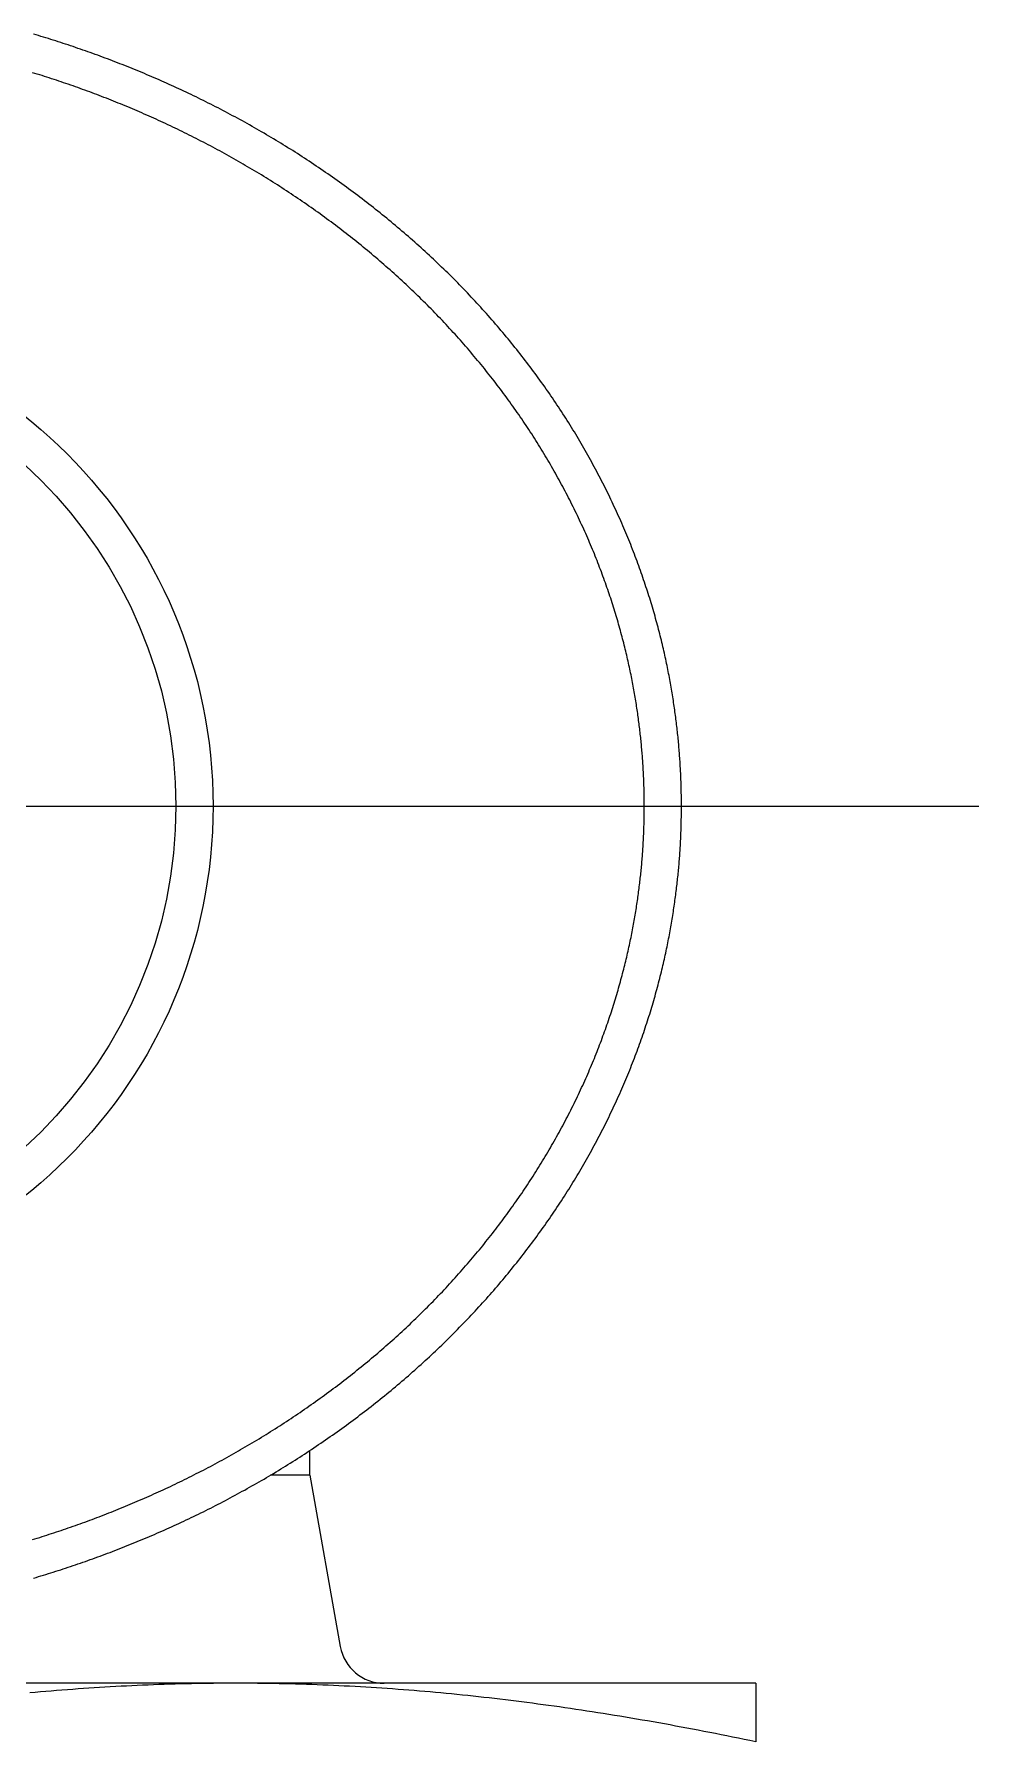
# Model space of a CAD drawing. Extents: x -10.3 to 55.8, y -18.9 to 29.5.
# Drawn here: x 49.44 to 55.79, y 15.61 to 27.09 of the extents above; entities that cross this region are included whole.
import ezdxf

# ---------------------------------------------------------------- set-up
doc = ezdxf.new("R2010")
doc.units = 0
doc.linetypes.add('CENTER', pattern=[50.8, 31.75, -6.35, 6.35, -6.35])
doc.layers.get('0').update_dxf_attribs({"linetype": 'CONTINUOUS'})
doc.layers.add('CENTER', color=1, linetype='CENTER')

msp = doc.modelspace()

# ---------------------------------------------------------------- linework, layer by layer
at = {"color": 7, "linetype": 'CONTINUOUS'}
for p, q in [((51.292709, 17.4), (51.292709, 17.564752)), ((51.292709, 17.4), (51.029946, 17.4)), ((51.292709, 17.4), (51.498555, 16.247263)), ((54.292709, 16), (40.292709, 16)), ((54.292709, 16), (54.292709, 15.605855))]:
    msp.add_line(p, q, dxfattribs=at)
at = {"color": 7}
for points in [[(53.7927, 21.9, 0), (53.7927, 21.9109, 0), (53.7927, 21.9219, 0), (53.7926, 21.9328, 0), (53.7925, 21.9438, 0), (53.7924, 21.9548, 0), (53.7923, 21.9658, 0), (53.7921, 21.9768, 0), (53.7919, 21.9878, 0), (53.7917, 21.9989, 0), (53.7915, 22.0099, 0), (53.7912, 22.021, 0), (53.7909, 22.0321, 0), (53.7906, 22.0432, 0), (53.7902, 22.0544, 0), (53.7899, 22.0655, 0), (53.7894, 22.0767, 0), (53.789, 22.0879, 0), (53.7886, 22.0991, 0), (53.7881, 22.1104, 0), (53.7875, 22.1216, 0), (53.787, 22.1329, 0), (53.7864, 22.1442, 0), (53.7858, 22.1556, 0), (53.7852, 22.1669, 0), (53.7845, 22.1783, 0), (53.7838, 22.1897, 0), (53.7831, 22.2011, 0), (53.7823, 22.2126, 0), (53.7815, 22.2241, 0), (53.7807, 22.2356, 0), (53.7799, 22.2472, 0), (53.779, 22.2588, 0), (53.7781, 22.2704, 0), (53.7771, 22.282, 0), (53.7761, 22.2937, 0), (53.7751, 22.3054, 0), (53.7741, 22.3171, 0), (53.773, 22.3289, 0), (53.7719, 22.3407, 0), (53.7707, 22.3525, 0), (53.7696, 22.3644, 0), (53.7684, 22.3763, 0), (53.7671, 22.3882, 0), (53.7658, 22.4002, 0), (53.7645, 22.4122, 0), (53.7631, 22.4242, 0), (53.7618, 22.4363, 0), (53.7603, 22.4484, 0), (53.7589, 22.4606, 0), (53.7574, 22.4728, 0), (53.7558, 22.485, 0), (53.7543, 22.4973, 0), (53.7527, 22.5096, 0), (53.751, 22.522, 0), (53.7493, 22.5344, 0), (53.7476, 22.5469, 0), (53.7458, 22.5593, 0), (53.744, 22.5719, 0), (53.7422, 22.5845, 0), (53.7403, 22.5971, 0), (53.7384, 22.6098, 0), (53.7364, 22.6225, 0), (53.7344, 22.6353, 0), (53.7323, 22.6481, 0), (53.7302, 22.661, 0), (53.7281, 22.6739, 0), (53.7259, 22.6869, 0), (53.7236, 22.6999, 0), (53.7213, 22.713, 0), (53.719, 22.7261, 0), (53.7166, 22.7393, 0), (53.7142, 22.7525, 0), (53.7117, 22.7658, 0), (53.7091, 22.7792, 0), (53.7065, 22.7926, 0), (53.7039, 22.806, 0), (53.7012, 22.8196, 0), (53.6985, 22.8331, 0), (53.6957, 22.8468, 0), (53.6928, 22.8605, 0), (53.6899, 22.8743, 0), (53.687, 22.8881, 0), (53.6839, 22.902, 0), (53.6809, 22.916, 0), (53.6777, 22.93, 0), (53.6745, 22.9441, 0), (53.6713, 22.9582, 0), (53.6679, 22.9724, 0), (53.6646, 22.9867, 0), (53.6611, 23.0011, 0), (53.6576, 23.0155, 0), (53.6541, 23.0299, 0), (53.6504, 23.0444, 0), (53.6467, 23.059, 0), (53.643, 23.0736, 0), (53.6392, 23.0883, 0), (53.6353, 23.103, 0), (53.6314, 23.1178, 0), (53.6274, 23.1326, 0), (53.6233, 23.1475, 0), (53.6192, 23.1624, 0), (53.615, 23.1774, 0), (53.6107, 23.1924, 0), (53.6064, 23.2075, 0), (53.602, 23.2226, 0), (53.5975, 23.2378, 0), (53.593, 23.253, 0), (53.5884, 23.2682, 0), (53.5837, 23.2835, 0), (53.579, 23.2988, 0), (53.5742, 23.3142, 0), (53.5693, 23.3296, 0), (53.5643, 23.345, 0), (53.5593, 23.3605, 0), (53.5543, 23.376, 0), (53.5491, 23.3915, 0), (53.5439, 23.407, 0), (53.5386, 23.4226, 0), (53.5333, 23.4382, 0), (53.5278, 23.4539, 0), (53.5224, 23.4695, 0), (53.5168, 23.4852, 0), (53.5112, 23.5009, 0), (53.5055, 23.5167, 0), (53.4997, 23.5324, 0), (53.4939, 23.5482, 0), (53.488, 23.564, 0), (53.4821, 23.5798, 0), (53.476, 23.5956, 0), (53.4699, 23.6115, 0), (53.4638, 23.6273, 0), (53.4576, 23.6432, 0), (53.4513, 23.6591, 0), (53.4449, 23.675, 0), (53.4384, 23.6909, 0), (53.4319, 23.7068, 0), (53.4254, 23.7227, 0), (53.4187, 23.7386, 0), (53.412, 23.7546, 0), (53.4053, 23.7705, 0), (53.3984, 23.7864, 0), (53.3915, 23.8024, 0), (53.3845, 23.8183, 0), (53.3775, 23.8342, 0), (53.3704, 23.8502, 0), (53.3632, 23.8661, 0), (53.356, 23.882, 0), (53.3487, 23.898, 0), (53.3413, 23.9139, 0), (53.3338, 23.9298, 0), (53.3263, 23.9457, 0), (53.3188, 23.9616, 0), (53.3112, 23.9775, 0), (53.3035, 23.9934, 0), (53.2957, 24.0092, 0), (53.2879, 24.0251, 0), (53.28, 24.0409, 0), (53.2721, 24.0568, 0), (53.264, 24.0726, 0), (53.256, 24.0884, 0), (53.2478, 24.1042, 0), (53.2396, 24.12, 0), (53.2314, 24.1358, 0), (53.2231, 24.1515, 0), (53.2147, 24.1673, 0), (53.2062, 24.183, 0), (53.1977, 24.1987, 0), (53.1892, 24.2144, 0), (53.1805, 24.2301, 0), (53.1719, 24.2457, 0), (53.1631, 24.2614, 0), (53.1543, 24.277, 0), (53.1454, 24.2926, 0), (53.1365, 24.3082, 0), (53.1275, 24.3237, 0), (53.1185, 24.3393, 0), (53.1094, 24.3548, 0), (53.1002, 24.3703, 0), (53.091, 24.3857, 0), (53.0817, 24.4012, 0), (53.0724, 24.4166, 0), (53.063, 24.432, 0), (53.0535, 24.4473, 0), (53.044, 24.4627, 0), (53.0344, 24.478, 0), (53.0248, 24.4934, 0), (53.0151, 24.5086, 0), (53.0053, 24.5239, 0), (52.9955, 24.5392, 0), (52.9856, 24.5544, 0), (52.9756, 24.5696, 0), (52.9656, 24.5848, 0), (52.9556, 24.6, 0), (52.9454, 24.6151, 0), (52.9353, 24.6302, 0), (52.925, 24.6453, 0), (52.9147, 24.6604, 0), (52.9043, 24.6754, 0), (52.8939, 24.6904, 0), (52.8834, 24.7054, 0), (52.8729, 24.7204, 0), (52.8623, 24.7354, 0), (52.8516, 24.7503, 0), (52.8409, 24.7652, 0), (52.8302, 24.7801, 0), (52.8193, 24.7949, 0), (52.8084, 24.8097, 0), (52.7975, 24.8245, 0), (52.7865, 24.8393, 0), (52.7754, 24.8541, 0), (52.7643, 24.8688, 0), (52.7531, 24.8835, 0), (52.7419, 24.8981, 0), (52.7306, 24.9128, 0), (52.7193, 24.9274, 0), (52.7079, 24.942, 0), (52.6964, 24.9565, 0), (52.6849, 24.971, 0), (52.6733, 24.9855, 0), (52.6617, 25, 0), (52.65, 25.0144, 0), (52.6383, 25.0288, 0), (52.6265, 25.0432, 0), (52.6147, 25.0576, 0), (52.6028, 25.0719, 0), (52.5908, 25.0862, 0), (52.5788, 25.1004, 0), (52.5667, 25.1147, 0), (52.5546, 25.1289, 0), (52.5424, 25.143, 0), (52.5302, 25.1572, 0), (52.5179, 25.1713, 0), (52.5056, 25.1853, 0), (52.4932, 25.1994, 0), (52.4808, 25.2134, 0), (52.4683, 25.2273, 0), (52.4557, 25.2413, 0), (52.4431, 25.2552, 0), (52.4305, 25.2691, 0), (52.4177, 25.2829, 0), (52.405, 25.2967, 0), (52.3922, 25.3105, 0), (52.3793, 25.3242, 0), (52.3664, 25.3379, 0), (52.3534, 25.3516, 0), (52.3404, 25.3652, 0), (52.3273, 25.3788, 0), (52.3142, 25.3924, 0), (52.301, 25.4059, 0), (52.2878, 25.4194, 0), (52.2745, 25.4328, 0), (52.2612, 25.4462, 0), (52.2478, 25.4596, 0), (52.2343, 25.4729, 0), (52.2209, 25.4862, 0), (52.2073, 25.4995, 0), (52.1938, 25.5127, 0), (52.1801, 25.5259, 0), (52.1665, 25.539, 0), (52.1528, 25.5521, 0), (52.139, 25.5652, 0), (52.1252, 25.5782, 0), (52.1113, 25.5912, 0), (52.0974, 25.6041, 0), (52.0835, 25.617, 0), (52.0695, 25.6299, 0), (52.0555, 25.6427, 0), (52.0414, 25.6555, 0), (52.0273, 25.6682, 0), (52.0131, 25.6809, 0), (51.9989, 25.6935, 0), (51.9846, 25.7062, 0), (51.9703, 25.7187, 0), (51.956, 25.7312, 0), (51.9416, 25.7437, 0), (51.9272, 25.7562, 0), (51.9128, 25.7686, 0), (51.8983, 25.7809, 0), (51.8837, 25.7932, 0), (51.8691, 25.8055, 0), (51.8545, 25.8177, 0), (51.8399, 25.8299, 0), (51.8252, 25.842, 0), (51.8104, 25.8541, 0), (51.7957, 25.8662, 0), (51.7809, 25.8782, 0), (51.766, 25.8901, 0), (51.7511, 25.902, 0), (51.7362, 25.9139, 0), (51.7213, 25.9257, 0), (51.7063, 25.9375, 0), (51.6913, 25.9492, 0), (51.6762, 25.9609, 0), (51.6611, 25.9725, 0), (51.646, 25.9841, 0), (51.6308, 25.9957, 0), (51.6157, 26.0071, 0), (51.6004, 26.0186, 0), (51.5852, 26.03, 0), (51.5699, 26.0413, 0), (51.5546, 26.0526, 0), (51.5392, 26.0639, 0), (51.5238, 26.0751, 0), (51.5084, 26.0863, 0), (51.493, 26.0974, 0), (51.4775, 26.1084, 0), (51.462, 26.1194, 0), (51.4465, 26.1304, 0), (51.4309, 26.1413, 0), (51.4153, 26.1522, 0), (51.3997, 26.163, 0), (51.3841, 26.1738, 0), (51.3684, 26.1845, 0), (51.3527, 26.1951, 0), (51.337, 26.2057, 0), (51.3212, 26.2163, 0), (51.3054, 26.2268, 0), (51.2897, 26.2373, 0), (51.2738, 26.2477, 0), (51.258, 26.258, 0), (51.2421, 26.2683, 0), (51.2262, 26.2786, 0), (51.2103, 26.2888, 0), (51.1944, 26.2989, 0), (51.1785, 26.309, 0), (51.1625, 26.319, 0), (51.1465, 26.329, 0), (51.1305, 26.339, 0), (51.1145, 26.3488, 0), (51.0985, 26.3587, 0), (51.0824, 26.3684, 0), (51.0663, 26.3782, 0), (51.0503, 26.3878, 0), (51.0342, 26.3975, 0), (51.018, 26.407, 0), (51.0019, 26.4165, 0), (50.9857, 26.426, 0), (50.9696, 26.4354, 0), (50.9534, 26.4448, 0), (50.9372, 26.4541, 0), (50.921, 26.4633, 0), (50.9047, 26.4725, 0), (50.8885, 26.4817, 0), (50.8722, 26.4908, 0), (50.856, 26.4999, 0), (50.8397, 26.5089, 0), (50.8234, 26.5178, 0), (50.8071, 26.5267, 0), (50.7908, 26.5355, 0), (50.7744, 26.5443, 0), (50.7581, 26.5531, 0), (50.7417, 26.5618, 0), (50.7254, 26.5704, 0), (50.709, 26.579, 0), (50.6926, 26.5875, 0), (50.6762, 26.596, 0), (50.6598, 26.6045, 0), (50.6434, 26.6128, 0), (50.627, 26.6212, 0), (50.6106, 26.6295, 0), (50.5941, 26.6377, 0), (50.5777, 26.6459, 0), (50.5612, 26.654, 0), (50.5448, 26.6621, 0), (50.5283, 26.6701, 0), (50.5118, 26.6781, 0), (50.4953, 26.686, 0), (50.4788, 26.6939, 0), (50.4623, 26.7017, 0), (50.4458, 26.7095, 0), (50.4293, 26.7172, 0), (50.4128, 26.7249, 0), (50.3963, 26.7325, 0), (50.3798, 26.7401, 0), (50.3633, 26.7476, 0), (50.3468, 26.7551, 0), (50.3302, 26.7625, 0), (50.3137, 26.7699, 0), (50.2972, 26.7772, 0), (50.2806, 26.7844, 0), (50.2641, 26.7917, 0), (50.2476, 26.7988, 0), (50.231, 26.806, 0), (50.2145, 26.813, 0), (50.1979, 26.82, 0), (50.1814, 26.827, 0), (50.1649, 26.8339, 0), (50.1483, 26.8408, 0), (50.1318, 26.8476, 0), (50.1152, 26.8544, 0), (50.0987, 26.8611, 0), (50.0822, 26.8678, 0), (50.0656, 26.8744, 0), (50.0491, 26.881, 0), (50.0325, 26.8875, 0), (50.016, 26.894, 0), (49.9994, 26.9005, 0), (49.9828, 26.9069, 0), (49.9663, 26.9132, 0), (49.9497, 26.9195, 0), (49.9332, 26.9258, 0), (49.9166, 26.932, 0), (49.9, 26.9382, 0), (49.8835, 26.9443, 0), (49.8669, 26.9504, 0), (49.8503, 26.9564, 0), (49.8337, 26.9624, 0), (49.8172, 26.9683, 0), (49.8006, 26.9742, 0), (49.784, 26.9801, 0), (49.7674, 26.9859, 0), (49.7508, 26.9916, 0), (49.7342, 26.9973, 0), (49.7177, 27.003, 0), (49.7011, 27.0086, 0), (49.6845, 27.0142, 0), (49.6679, 27.0198, 0), (49.6513, 27.0253, 0), (49.6347, 27.0307, 0), (49.6181, 27.0361, 0), (49.6015, 27.0415, 0), (49.5849, 27.0468, 0), (49.5683, 27.0521, 0), (49.5517, 27.0573, 0), (49.5351, 27.0625, 0), (49.5185, 27.0676, 0), (49.5019, 27.0727, 0), (49.4853, 27.0778, 0), (49.4687, 27.0828, 0), (49.4521, 27.0878, 0), (49.4355, 27.0927, 0)], [(53.5427, 21.9, 0), (53.5427, 21.9103, 0), (53.5427, 21.9207, 0), (53.5426, 21.9311, 0), (53.5425, 21.9414, 0), (53.5424, 21.9518, 0), (53.5423, 21.9622, 0), (53.5421, 21.9727, 0), (53.542, 21.9831, 0), (53.5418, 21.9936, 0), (53.5415, 22.004, 0), (53.5413, 22.0145, 0), (53.541, 22.025, 0), (53.5407, 22.0355, 0), (53.5404, 22.0461, 0), (53.54, 22.0566, 0), (53.5396, 22.0672, 0), (53.5392, 22.0778, 0), (53.5388, 22.0884, 0), (53.5383, 22.0991, 0), (53.5378, 22.1097, 0), (53.5373, 22.1204, 0), (53.5368, 22.1311, 0), (53.5362, 22.1418, 0), (53.5356, 22.1526, 0), (53.535, 22.1634, 0), (53.5343, 22.1742, 0), (53.5336, 22.185, 0), (53.5329, 22.1958, 0), (53.5321, 22.2067, 0), (53.5314, 22.2176, 0), (53.5306, 22.2285, 0), (53.5297, 22.2395, 0), (53.5289, 22.2505, 0), (53.528, 22.2615, 0), (53.527, 22.2725, 0), (53.5261, 22.2836, 0), (53.5251, 22.2947, 0), (53.5241, 22.3059, 0), (53.523, 22.317, 0), (53.5219, 22.3282, 0), (53.5208, 22.3395, 0), (53.5197, 22.3507, 0), (53.5185, 22.362, 0), (53.5173, 22.3733, 0), (53.516, 22.3847, 0), (53.5147, 22.3961, 0), (53.5134, 22.4076, 0), (53.5121, 22.419, 0), (53.5107, 22.4305, 0), (53.5093, 22.4421, 0), (53.5078, 22.4537, 0), (53.5063, 22.4653, 0), (53.5048, 22.477, 0), (53.5032, 22.4887, 0), (53.5016, 22.5004, 0), (53.5, 22.5122, 0), (53.4983, 22.524, 0), (53.4966, 22.5359, 0), (53.4949, 22.5478, 0), (53.4931, 22.5598, 0), (53.4913, 22.5718, 0), (53.4894, 22.5838, 0), (53.4875, 22.5959, 0), (53.4855, 22.6081, 0), (53.4835, 22.6202, 0), (53.4815, 22.6325, 0), (53.4794, 22.6448, 0), (53.4773, 22.6571, 0), (53.4751, 22.6695, 0), (53.4729, 22.6819, 0), (53.4707, 22.6944, 0), (53.4683, 22.7069, 0), (53.466, 22.7195, 0), (53.4636, 22.7322, 0), (53.4611, 22.7449, 0), (53.4586, 22.7576, 0), (53.4561, 22.7704, 0), (53.4535, 22.7833, 0), (53.4508, 22.7962, 0), (53.4481, 22.8092, 0), (53.4454, 22.8222, 0), (53.4426, 22.8353, 0), (53.4397, 22.8485, 0), (53.4368, 22.8617, 0), (53.4338, 22.875, 0), (53.4308, 22.8884, 0), (53.4277, 22.9018, 0), (53.4246, 22.9153, 0), (53.4214, 22.9288, 0), (53.4181, 22.9424, 0), (53.4148, 22.956, 0), (53.4114, 22.9697, 0), (53.408, 22.9835, 0), (53.4045, 22.9973, 0), (53.4009, 23.0111, 0), (53.3973, 23.025, 0), (53.3936, 23.039, 0), (53.3899, 23.053, 0), (53.3861, 23.067, 0), (53.3823, 23.0811, 0), (53.3783, 23.0953, 0), (53.3744, 23.1095, 0), (53.3703, 23.1237, 0), (53.3662, 23.138, 0), (53.362, 23.1524, 0), (53.3578, 23.1667, 0), (53.3535, 23.1811, 0), (53.3491, 23.1956, 0), (53.3447, 23.2101, 0), (53.3402, 23.2246, 0), (53.3357, 23.2392, 0), (53.331, 23.2538, 0), (53.3264, 23.2684, 0), (53.3216, 23.2831, 0), (53.3168, 23.2978, 0), (53.3119, 23.3125, 0), (53.307, 23.3273, 0), (53.302, 23.342, 0), (53.2969, 23.3568, 0), (53.2917, 23.3717, 0), (53.2865, 23.3865, 0), (53.2813, 23.4014, 0), (53.2759, 23.4163, 0), (53.2705, 23.4313, 0), (53.2651, 23.4462, 0), (53.2596, 23.4612, 0), (53.254, 23.4762, 0), (53.2483, 23.4912, 0), (53.2426, 23.5062, 0), (53.2368, 23.5212, 0), (53.2309, 23.5363, 0), (53.225, 23.5514, 0), (53.219, 23.5664, 0), (53.213, 23.5815, 0), (53.2069, 23.5966, 0), (53.2007, 23.6117, 0), (53.1945, 23.6268, 0), (53.1882, 23.642, 0), (53.1818, 23.6571, 0), (53.1754, 23.6722, 0), (53.1689, 23.6874, 0), (53.1623, 23.7025, 0), (53.1557, 23.7177, 0), (53.149, 23.7328, 0), (53.1422, 23.7479, 0), (53.1354, 23.7631, 0), (53.1285, 23.7782, 0), (53.1216, 23.7933, 0), (53.1146, 23.8085, 0), (53.1075, 23.8236, 0), (53.1004, 23.8387, 0), (53.0932, 23.8538, 0), (53.086, 23.8689, 0), (53.0786, 23.884, 0), (53.0713, 23.8991, 0), (53.0638, 23.9142, 0), (53.0563, 23.9292, 0), (53.0488, 23.9443, 0), (53.0412, 23.9593, 0), (53.0335, 23.9744, 0), (53.0258, 23.9894, 0), (53.018, 24.0044, 0), (53.0101, 24.0194, 0), (53.0022, 24.0344, 0), (52.9942, 24.0494, 0), (52.9862, 24.0644, 0), (52.9781, 24.0793, 0), (52.97, 24.0942, 0), (52.9617, 24.1091, 0), (52.9535, 24.124, 0), (52.9452, 24.1389, 0), (52.9368, 24.1538, 0), (52.9283, 24.1686, 0), (52.9198, 24.1835, 0), (52.9113, 24.1983, 0), (52.9027, 24.2131, 0), (52.894, 24.2278, 0), (52.8853, 24.2426, 0), (52.8765, 24.2573, 0), (52.8677, 24.272, 0), (52.8588, 24.2867, 0), (52.8498, 24.3013, 0), (52.8408, 24.316, 0), (52.8317, 24.3306, 0), (52.8226, 24.3452, 0), (52.8134, 24.3598, 0), (52.8042, 24.3744, 0), (52.7949, 24.3889, 0), (52.7855, 24.4035, 0), (52.7761, 24.418, 0), (52.7666, 24.4325, 0), (52.7571, 24.4469, 0), (52.7475, 24.4614, 0), (52.7378, 24.4758, 0), (52.7281, 24.4902, 0), (52.7184, 24.5046, 0), (52.7085, 24.519, 0), (52.6986, 24.5333, 0), (52.6887, 24.5477, 0), (52.6787, 24.562, 0), (52.6687, 24.5762, 0), (52.6586, 24.5905, 0), (52.6484, 24.6047, 0), (52.6382, 24.619, 0), (52.6279, 24.6331, 0), (52.6176, 24.6473, 0), (52.6072, 24.6615, 0), (52.5967, 24.6756, 0), (52.5862, 24.6897, 0), (52.5757, 24.7037, 0), (52.5651, 24.7178, 0), (52.5544, 24.7318, 0), (52.5437, 24.7458, 0), (52.5329, 24.7598, 0), (52.5221, 24.7737, 0), (52.5112, 24.7877, 0), (52.5003, 24.8015, 0), (52.4893, 24.8154, 0), (52.4782, 24.8293, 0), (52.4671, 24.8431, 0), (52.456, 24.8569, 0), (52.4448, 24.8706, 0), (52.4335, 24.8844, 0), (52.4222, 24.8981, 0), (52.4108, 24.9117, 0), (52.3994, 24.9254, 0), (52.3879, 24.939, 0), (52.3764, 24.9526, 0), (52.3648, 24.9662, 0), (52.3532, 24.9797, 0), (52.3415, 24.9932, 0), (52.3297, 25.0067, 0), (52.3179, 25.0202, 0), (52.3061, 25.0336, 0), (52.2942, 25.047, 0), (52.2822, 25.0603, 0), (52.2702, 25.0736, 0), (52.2582, 25.0869, 0), (52.2461, 25.1002, 0), (52.2339, 25.1134, 0), (52.2217, 25.1266, 0), (52.2095, 25.1398, 0), (52.1972, 25.153, 0), (52.1848, 25.1661, 0), (52.1724, 25.1791, 0), (52.1599, 25.1922, 0), (52.1474, 25.2052, 0), (52.1349, 25.2182, 0), (52.1222, 25.2311, 0), (52.1096, 25.244, 0), (52.0969, 25.2569, 0), (52.0841, 25.2697, 0), (52.0713, 25.2825, 0), (52.0584, 25.2953, 0), (52.0455, 25.308, 0), (52.0326, 25.3207, 0), (52.0196, 25.3334, 0), (52.0065, 25.346, 0), (51.9934, 25.3586, 0), (51.9803, 25.3711, 0), (51.9671, 25.3836, 0), (51.9539, 25.3961, 0), (51.9406, 25.4085, 0), (51.9273, 25.4209, 0), (51.9139, 25.4333, 0), (51.9005, 25.4456, 0), (51.8871, 25.4579, 0), (51.8736, 25.4701, 0), (51.8601, 25.4823, 0), (51.8465, 25.4945, 0), (51.8329, 25.5066, 0), (51.8192, 25.5187, 0), (51.8055, 25.5308, 0), (51.7918, 25.5428, 0), (51.778, 25.5547, 0), (51.7642, 25.5667, 0), (51.7503, 25.5786, 0), (51.7364, 25.5904, 0), (51.7224, 25.6022, 0), (51.7085, 25.614, 0), (51.6944, 25.6257, 0), (51.6804, 25.6374, 0), (51.6663, 25.649, 0), (51.6522, 25.6606, 0), (51.638, 25.6722, 0), (51.6238, 25.6837, 0), (51.6095, 25.6952, 0), (51.5953, 25.7066, 0), (51.5809, 25.718, 0), (51.5666, 25.7293, 0), (51.5522, 25.7406, 0), (51.5378, 25.7519, 0), (51.5233, 25.7631, 0), (51.5089, 25.7743, 0), (51.4943, 25.7854, 0), (51.4798, 25.7965, 0), (51.4652, 25.8075, 0), (51.4506, 25.8185, 0), (51.4359, 25.8294, 0), (51.4212, 25.8403, 0), (51.4065, 25.8512, 0), (51.3918, 25.862, 0), (51.377, 25.8728, 0), (51.3622, 25.8835, 0), (51.3474, 25.8942, 0), (51.3325, 25.9048, 0), (51.3176, 25.9154, 0), (51.3027, 25.9259, 0), (51.2877, 25.9364, 0), (51.2728, 25.9468, 0), (51.2578, 25.9572, 0), (51.2427, 25.9675, 0), (51.2277, 25.9778, 0), (51.2126, 25.9881, 0), (51.1975, 25.9983, 0), (51.1823, 26.0084, 0), (51.1672, 26.0185, 0), (51.152, 26.0286, 0), (51.1368, 26.0386, 0), (51.1215, 26.0486, 0), (51.1063, 26.0585, 0), (51.091, 26.0683, 0), (51.0757, 26.0781, 0), (51.0604, 26.0879, 0), (51.0451, 26.0976, 0), (51.0297, 26.1072, 0), (51.0143, 26.1168, 0), (50.9989, 26.1264, 0), (50.9835, 26.1359, 0), (50.9681, 26.1453, 0), (50.9527, 26.1547, 0), (50.9372, 26.1641, 0), (50.9217, 26.1734, 0), (50.9062, 26.1827, 0), (50.8907, 26.1919, 0), (50.8752, 26.201, 0), (50.8596, 26.2101, 0), (50.8441, 26.2192, 0), (50.8285, 26.2282, 0), (50.8129, 26.2372, 0), (50.7973, 26.2461, 0), (50.7817, 26.2549, 0), (50.766, 26.2638, 0), (50.7504, 26.2725, 0), (50.7347, 26.2812, 0), (50.719, 26.2899, 0), (50.7033, 26.2985, 0), (50.6876, 26.3071, 0), (50.6719, 26.3156, 0), (50.6562, 26.3241, 0), (50.6405, 26.3325, 0), (50.6247, 26.3409, 0), (50.609, 26.3492, 0), (50.5932, 26.3574, 0), (50.5774, 26.3657, 0), (50.5616, 26.3738, 0), (50.5458, 26.382, 0), (50.53, 26.39, 0), (50.5142, 26.3981, 0), (50.4983, 26.4061, 0), (50.4825, 26.414, 0), (50.4667, 26.4219, 0), (50.4508, 26.4297, 0), (50.4349, 26.4375, 0), (50.4191, 26.4452, 0), (50.4032, 26.4529, 0), (50.3873, 26.4605, 0), (50.3714, 26.4681, 0), (50.3555, 26.4757, 0), (50.3396, 26.4832, 0), (50.3237, 26.4906, 0), (50.3078, 26.498, 0), (50.2919, 26.5054, 0), (50.276, 26.5127, 0), (50.26, 26.5199, 0), (50.2441, 26.5271, 0), (50.2282, 26.5343, 0), (50.2122, 26.5414, 0), (50.1963, 26.5484, 0), (50.1803, 26.5554, 0), (50.1644, 26.5624, 0), (50.1484, 26.5693, 0), (50.1325, 26.5762, 0), (50.1165, 26.583, 0), (50.1006, 26.5898, 0), (50.0846, 26.5965, 0), (50.0687, 26.6032, 0), (50.0527, 26.6098, 0), (50.0368, 26.6164, 0), (50.0208, 26.6229, 0), (50.0049, 26.6294, 0), (49.9889, 26.6358, 0), (49.9729, 26.6422, 0), (49.957, 26.6486, 0), (49.941, 26.6549, 0), (49.925, 26.6612, 0), (49.9091, 26.6674, 0), (49.8931, 26.6735, 0), (49.8771, 26.6797, 0), (49.8611, 26.6858, 0), (49.8451, 26.6918, 0), (49.8291, 26.6978, 0), (49.8132, 26.7037, 0), (49.7972, 26.7097, 0), (49.7812, 26.7155, 0), (49.7652, 26.7213, 0), (49.7492, 26.7271, 0), (49.7332, 26.7328, 0), (49.7172, 26.7385, 0), (49.7012, 26.7442, 0), (49.6852, 26.7498, 0), (49.6692, 26.7553, 0), (49.6531, 26.7609, 0), (49.6371, 26.7663, 0), (49.6211, 26.7718, 0), (49.6051, 26.7772, 0), (49.5891, 26.7825, 0), (49.5731, 26.7878, 0), (49.557, 26.7931, 0), (49.541, 26.7983, 0), (49.525, 26.8035, 0), (49.509, 26.8086, 0), (49.4929, 26.8137, 0), (49.4769, 26.8187, 0), (49.4609, 26.8237, 0), (49.4448, 26.8287, 0), (49.4288, 26.8336, 0)], [(49.4287, 16.9664, 0), (49.4448, 16.9713, 0), (49.4608, 16.9763, 0), (49.4768, 16.9813, 0), (49.4929, 16.9864, 0), (49.5089, 16.9915, 0), (49.5249, 16.9966, 0), (49.5409, 17.0018, 0), (49.557, 17.007, 0), (49.573, 17.0123, 0), (49.589, 17.0176, 0), (49.605, 17.0229, 0), (49.6211, 17.0283, 0), (49.6371, 17.0337, 0), (49.6531, 17.0392, 0), (49.6691, 17.0447, 0), (49.6851, 17.0503, 0), (49.7011, 17.0559, 0), (49.7171, 17.0615, 0), (49.7332, 17.0672, 0), (49.7492, 17.0729, 0), (49.7652, 17.0787, 0), (49.7812, 17.0845, 0), (49.7972, 17.0904, 0), (49.8132, 17.0963, 0), (49.8293, 17.1023, 0), (49.8453, 17.1083, 0), (49.8613, 17.1143, 0), (49.8773, 17.1204, 0), (49.8933, 17.1265, 0), (49.9093, 17.1327, 0), (49.9253, 17.1389, 0), (49.9413, 17.1452, 0), (49.9573, 17.1515, 0), (49.9733, 17.1579, 0), (49.9893, 17.1643, 0), (50.0053, 17.1707, 0), (50.0213, 17.1772, 0), (50.0373, 17.1838, 0), (50.0532, 17.1904, 0), (50.0692, 17.197, 0), (50.0852, 17.2037, 0), (50.1012, 17.2104, 0), (50.1171, 17.2172, 0), (50.1331, 17.224, 0), (50.149, 17.2309, 0), (50.165, 17.2378, 0), (50.1809, 17.2448, 0), (50.1969, 17.2518, 0), (50.2128, 17.2588, 0), (50.2287, 17.2659, 0), (50.2447, 17.2731, 0), (50.2606, 17.2803, 0), (50.2765, 17.2875, 0), (50.2924, 17.2948, 0), (50.3083, 17.3021, 0), (50.3242, 17.3095, 0), (50.3401, 17.317, 0), (50.356, 17.3244, 0), (50.3718, 17.332, 0), (50.3877, 17.3395, 0), (50.4036, 17.3472, 0), (50.4194, 17.3548, 0), (50.4353, 17.3626, 0), (50.4511, 17.3703, 0), (50.4669, 17.3782, 0), (50.4827, 17.386, 0), (50.4985, 17.3939, 0), (50.5144, 17.4019, 0), (50.5301, 17.4099, 0), (50.5459, 17.418, 0), (50.5617, 17.4261, 0), (50.5775, 17.4342, 0), (50.5932, 17.4425, 0), (50.609, 17.4507, 0), (50.6247, 17.459, 0), (50.6404, 17.4674, 0), (50.6561, 17.4758, 0), (50.6718, 17.4842, 0), (50.6875, 17.4928, 0), (50.7032, 17.5013, 0), (50.7189, 17.5099, 0), (50.7345, 17.5186, 0), (50.7502, 17.5273, 0), (50.7658, 17.536, 0), (50.7814, 17.5449, 0), (50.7971, 17.5537, 0), (50.8127, 17.5626, 0), (50.8282, 17.5716, 0), (50.8438, 17.5806, 0), (50.8594, 17.5897, 0), (50.8749, 17.5988, 0), (50.8905, 17.6079, 0), (50.906, 17.6172, 0), (50.9215, 17.6264, 0), (50.937, 17.6357, 0), (50.9525, 17.6451, 0), (50.9679, 17.6545, 0), (50.9834, 17.664, 0), (50.9988, 17.6735, 0), (51.0142, 17.6831, 0), (51.0296, 17.6927, 0), (51.045, 17.7024, 0), (51.0603, 17.7121, 0), (51.0757, 17.7219, 0), (51.091, 17.7317, 0), (51.1062, 17.7416, 0), (51.1215, 17.7515, 0), (51.1367, 17.7614, 0), (51.1519, 17.7715, 0), (51.1671, 17.7815, 0), (51.1823, 17.7916, 0), (51.1974, 17.8018, 0), (51.2125, 17.812, 0), (51.2276, 17.8222, 0), (51.2427, 17.8325, 0), (51.2577, 17.8429, 0), (51.2727, 17.8533, 0), (51.2877, 17.8637, 0), (51.3026, 17.8742, 0), (51.3175, 17.8847, 0), (51.3324, 17.8953, 0), (51.3473, 17.906, 0), (51.3621, 17.9166, 0), (51.3769, 17.9273, 0), (51.3917, 17.9381, 0), (51.4065, 17.9489, 0), (51.4212, 17.9598, 0), (51.4359, 17.9707, 0), (51.4505, 17.9816, 0), (51.4651, 17.9926, 0), (51.4797, 18.0036, 0), (51.4943, 18.0147, 0), (51.5088, 18.0258, 0), (51.5233, 18.037, 0), (51.5378, 18.0482, 0), (51.5522, 18.0594, 0), (51.5666, 18.0707, 0), (51.5809, 18.0821, 0), (51.5952, 18.0935, 0), (51.6095, 18.1049, 0), (51.6238, 18.1163, 0), (51.638, 18.1279, 0), (51.6522, 18.1394, 0), (51.6663, 18.151, 0), (51.6804, 18.1626, 0), (51.6945, 18.1743, 0), (51.7085, 18.186, 0), (51.7225, 18.1978, 0), (51.7364, 18.2096, 0), (51.7503, 18.2214, 0), (51.7642, 18.2333, 0), (51.778, 18.2452, 0), (51.7918, 18.2572, 0), (51.8055, 18.2692, 0), (51.8192, 18.2812, 0), (51.8329, 18.2933, 0), (51.8465, 18.3055, 0), (51.8601, 18.3176, 0), (51.8736, 18.3298, 0), (51.8871, 18.3421, 0), (51.9006, 18.3543, 0), (51.914, 18.3667, 0), (51.9274, 18.379, 0), (51.9407, 18.3914, 0), (51.9539, 18.4039, 0), (51.9672, 18.4163, 0), (51.9803, 18.4288, 0), (51.9935, 18.4414, 0), (52.0066, 18.454, 0), (52.0196, 18.4666, 0), (52.0326, 18.4793, 0), (52.0455, 18.492, 0), (52.0584, 18.5047, 0), (52.0713, 18.5175, 0), (52.0841, 18.5303, 0), (52.0968, 18.5431, 0), (52.1095, 18.556, 0), (52.1222, 18.5689, 0), (52.1348, 18.5818, 0), (52.1474, 18.5948, 0), (52.1599, 18.6078, 0), (52.1723, 18.6208, 0), (52.1847, 18.6339, 0), (52.1971, 18.647, 0), (52.2094, 18.6602, 0), (52.2216, 18.6733, 0), (52.2338, 18.6865, 0), (52.246, 18.6998, 0), (52.2581, 18.713, 0), (52.2702, 18.7263, 0), (52.2822, 18.7397, 0), (52.2941, 18.753, 0), (52.306, 18.7664, 0), (52.3179, 18.7798, 0), (52.3297, 18.7933, 0), (52.3414, 18.8068, 0), (52.3531, 18.8203, 0), (52.3647, 18.8338, 0), (52.3763, 18.8474, 0), (52.3879, 18.861, 0), (52.3993, 18.8746, 0), (52.4108, 18.8883, 0), (52.4221, 18.902, 0), (52.4335, 18.9157, 0), (52.4447, 18.9294, 0), (52.4559, 18.9432, 0), (52.4671, 18.957, 0), (52.4782, 18.9708, 0), (52.4893, 18.9846, 0), (52.5003, 18.9985, 0), (52.5112, 19.0124, 0), (52.5221, 19.0263, 0), (52.5329, 19.0403, 0), (52.5437, 19.0542, 0), (52.5544, 19.0682, 0), (52.5651, 19.0823, 0), (52.5757, 19.0963, 0), (52.5863, 19.1104, 0), (52.5968, 19.1245, 0), (52.6072, 19.1386, 0), (52.6176, 19.1527, 0), (52.628, 19.1669, 0), (52.6382, 19.1811, 0), (52.6485, 19.1953, 0), (52.6586, 19.2096, 0), (52.6687, 19.2238, 0), (52.6788, 19.2381, 0), (52.6888, 19.2524, 0), (52.6987, 19.2667, 0), (52.7086, 19.2811, 0), (52.7184, 19.2954, 0), (52.7282, 19.3098, 0), (52.7379, 19.3242, 0), (52.7475, 19.3387, 0), (52.7571, 19.3531, 0), (52.7667, 19.3676, 0), (52.7761, 19.3821, 0), (52.7856, 19.3966, 0), (52.7949, 19.4111, 0), (52.8042, 19.4256, 0), (52.8134, 19.4402, 0), (52.8226, 19.4548, 0), (52.8318, 19.4694, 0), (52.8408, 19.484, 0), (52.8498, 19.4987, 0), (52.8588, 19.5134, 0), (52.8677, 19.528, 0), (52.8765, 19.5428, 0), (52.8853, 19.5575, 0), (52.894, 19.5722, 0), (52.9027, 19.587, 0), (52.9113, 19.6018, 0), (52.9199, 19.6166, 0), (52.9284, 19.6314, 0), (52.9368, 19.6462, 0), (52.9452, 19.6611, 0), (52.9535, 19.6759, 0), (52.9618, 19.6908, 0), (52.97, 19.7057, 0), (52.9781, 19.7206, 0), (52.9862, 19.7356, 0), (52.9942, 19.7505, 0), (53.0022, 19.7655, 0), (53.0101, 19.7805, 0), (53.0179, 19.7955, 0), (53.0257, 19.8105, 0), (53.0335, 19.8255, 0), (53.0411, 19.8405, 0), (53.0488, 19.8556, 0), (53.0563, 19.8706, 0), (53.0638, 19.8857, 0), (53.0712, 19.9008, 0), (53.0786, 19.9159, 0), (53.0859, 19.931, 0), (53.0932, 19.9461, 0), (53.1004, 19.9612, 0), (53.1075, 19.9764, 0), (53.1146, 19.9915, 0), (53.1216, 20.0066, 0), (53.1285, 20.0218, 0), (53.1354, 20.0369, 0), (53.1422, 20.0521, 0), (53.149, 20.0672, 0), (53.1557, 20.0824, 0), (53.1623, 20.0975, 0), (53.1689, 20.1126, 0), (53.1753, 20.1278, 0), (53.1818, 20.1429, 0), (53.1882, 20.158, 0), (53.1945, 20.1732, 0), (53.2007, 20.1883, 0), (53.2069, 20.2034, 0), (53.213, 20.2185, 0), (53.2191, 20.2336, 0), (53.225, 20.2486, 0), (53.231, 20.2637, 0), (53.2368, 20.2788, 0), (53.2426, 20.2938, 0), (53.2483, 20.3088, 0), (53.254, 20.3238, 0), (53.2596, 20.3388, 0), (53.2651, 20.3538, 0), (53.2706, 20.3687, 0), (53.276, 20.3836, 0), (53.2813, 20.3985, 0), (53.2866, 20.4134, 0), (53.2918, 20.4283, 0), (53.2969, 20.4431, 0), (53.302, 20.4579, 0), (53.307, 20.4727, 0), (53.3119, 20.4875, 0), (53.3168, 20.5022, 0), (53.3216, 20.5169, 0), (53.3264, 20.5316, 0), (53.331, 20.5462, 0), (53.3357, 20.5608, 0), (53.3402, 20.5754, 0), (53.3447, 20.5899, 0), (53.3491, 20.6044, 0), (53.3535, 20.6189, 0), (53.3578, 20.6333, 0), (53.362, 20.6477, 0), (53.3662, 20.662, 0), (53.3703, 20.6763, 0), (53.3744, 20.6905, 0), (53.3783, 20.7047, 0), (53.3823, 20.7189, 0), (53.3861, 20.733, 0), (53.3899, 20.7471, 0), (53.3937, 20.7611, 0), (53.3973, 20.775, 0), (53.401, 20.789, 0), (53.4045, 20.8028, 0), (53.408, 20.8166, 0), (53.4114, 20.8304, 0), (53.4148, 20.8441, 0), (53.4181, 20.8577, 0), (53.4214, 20.8713, 0), (53.4246, 20.8848, 0), (53.4277, 20.8983, 0), (53.4308, 20.9117, 0), (53.4338, 20.925, 0), (53.4368, 20.9383, 0), (53.4397, 20.9515, 0), (53.4426, 20.9646, 0), (53.4454, 20.9777, 0), (53.4482, 20.9908, 0), (53.4509, 21.0037, 0), (53.4535, 21.0167, 0), (53.4561, 21.0295, 0), (53.4587, 21.0423, 0), (53.4612, 21.0551, 0), (53.4636, 21.0678, 0), (53.466, 21.0804, 0), (53.4684, 21.093, 0), (53.4707, 21.1056, 0), (53.4729, 21.1181, 0), (53.4751, 21.1305, 0), (53.4773, 21.1429, 0), (53.4794, 21.1552, 0), (53.4815, 21.1675, 0), (53.4835, 21.1797, 0), (53.4855, 21.1919, 0), (53.4875, 21.2041, 0), (53.4894, 21.2162, 0), (53.4913, 21.2282, 0), (53.4931, 21.2402, 0), (53.4949, 21.2522, 0), (53.4966, 21.2641, 0), (53.4983, 21.276, 0), (53.5, 21.2878, 0), (53.5017, 21.2996, 0), (53.5033, 21.3113, 0), (53.5048, 21.3231, 0), (53.5064, 21.3347, 0), (53.5079, 21.3463, 0), (53.5093, 21.3579, 0), (53.5108, 21.3695, 0), (53.5121, 21.381, 0), (53.5135, 21.3925, 0), (53.5148, 21.4039, 0), (53.5161, 21.4153, 0), (53.5174, 21.4267, 0), (53.5186, 21.438, 0), (53.5198, 21.4493, 0), (53.5209, 21.4606, 0), (53.522, 21.4718, 0), (53.5231, 21.483, 0), (53.5242, 21.4942, 0), (53.5252, 21.5053, 0), (53.5262, 21.5164, 0), (53.5271, 21.5275, 0), (53.5281, 21.5385, 0), (53.529, 21.5496, 0), (53.5298, 21.5605, 0), (53.5307, 21.5715, 0), (53.5315, 21.5824, 0), (53.5322, 21.5933, 0), (53.533, 21.6042, 0), (53.5337, 21.6151, 0), (53.5344, 21.6259, 0), (53.535, 21.6367, 0), (53.5357, 21.6474, 0), (53.5363, 21.6582, 0), (53.5368, 21.6689, 0), (53.5374, 21.6796, 0), (53.5379, 21.6903, 0), (53.5384, 21.701, 0), (53.5388, 21.7116, 0), (53.5393, 21.7222, 0), (53.5397, 21.7328, 0), (53.54, 21.7434, 0), (53.5404, 21.7539, 0), (53.5407, 21.7645, 0), (53.541, 21.775, 0), (53.5413, 21.7855, 0), (53.5415, 21.796, 0), (53.5418, 21.8064, 0), (53.542, 21.8169, 0), (53.5421, 21.8273, 0), (53.5423, 21.8378, 0), (53.5424, 21.8482, 0), (53.5425, 21.8586, 0), (53.5426, 21.8689, 0), (53.5427, 21.8793, 0), (53.5427, 21.8897, 0), (53.5427, 21.9, 0)], [(49.4354, 16.7074, 0), (49.452, 16.7123, 0), (49.4686, 16.7173, 0), (49.4852, 16.7223, 0), (49.5018, 16.7273, 0), (49.5184, 16.7324, 0), (49.535, 16.7376, 0), (49.5516, 16.7428, 0), (49.5682, 16.748, 0), (49.5848, 16.7533, 0), (49.6014, 16.7586, 0), (49.618, 16.764, 0), (49.6346, 16.7694, 0), (49.6512, 16.7748, 0), (49.6678, 16.7803, 0), (49.6844, 16.7859, 0), (49.701, 16.7914, 0), (49.7176, 16.7971, 0), (49.7342, 16.8027, 0), (49.7508, 16.8084, 0), (49.7674, 16.8142, 0), (49.784, 16.82, 0), (49.8005, 16.8258, 0), (49.8171, 16.8317, 0), (49.8337, 16.8377, 0), (49.8503, 16.8437, 0), (49.8669, 16.8497, 0), (49.8835, 16.8558, 0), (49.9001, 16.8619, 0), (49.9167, 16.8681, 0), (49.9333, 16.8743, 0), (49.9499, 16.8805, 0), (49.9665, 16.8869, 0), (49.9831, 16.8932, 0), (49.9996, 16.8996, 0), (50.0162, 16.9061, 0), (50.0328, 16.9126, 0), (50.0494, 16.9191, 0), (50.066, 16.9257, 0), (50.0826, 16.9323, 0), (50.0991, 16.939, 0), (50.1157, 16.9458, 0), (50.1323, 16.9525, 0), (50.1488, 16.9594, 0), (50.1654, 16.9663, 0), (50.182, 16.9732, 0), (50.1985, 16.9802, 0), (50.2151, 16.9872, 0), (50.2316, 16.9943, 0), (50.2482, 17.0014, 0), (50.2647, 17.0085, 0), (50.2813, 17.0158, 0), (50.2978, 17.023, 0), (50.3143, 17.0303, 0), (50.3308, 17.0377, 0), (50.3474, 17.0451, 0), (50.3639, 17.0526, 0), (50.3804, 17.0601, 0), (50.3969, 17.0677, 0), (50.4134, 17.0753, 0), (50.4299, 17.0829, 0), (50.4463, 17.0906, 0), (50.4628, 17.0984, 0), (50.4793, 17.1062, 0), (50.4957, 17.1141, 0), (50.5122, 17.122, 0), (50.5286, 17.13, 0), (50.5451, 17.138, 0), (50.5615, 17.146, 0), (50.5779, 17.1541, 0), (50.5944, 17.1623, 0), (50.6108, 17.1705, 0), (50.6272, 17.1788, 0), (50.6436, 17.1871, 0), (50.6599, 17.1955, 0), (50.6763, 17.2039, 0), (50.6927, 17.2124, 0), (50.709, 17.2209, 0), (50.7254, 17.2295, 0), (50.7417, 17.2381, 0), (50.758, 17.2468, 0), (50.7744, 17.2555, 0), (50.7907, 17.2643, 0), (50.807, 17.2731, 0), (50.8233, 17.282, 0), (50.8395, 17.291, 0), (50.8558, 17.2999, 0), (50.872, 17.309, 0), (50.8883, 17.3181, 0), (50.9045, 17.3272, 0), (50.9207, 17.3364, 0), (50.9369, 17.3457, 0), (50.9531, 17.355, 0), (50.9693, 17.3644, 0), (50.9855, 17.3738, 0), (51.0016, 17.3833, 0), (51.0178, 17.3928, 0), (51.0339, 17.4024, 0), (51.05, 17.412, 0), (51.0661, 17.4217, 0), (51.0822, 17.4314, 0), (51.0983, 17.4412, 0), (51.1144, 17.4511, 0), (51.1304, 17.461, 0), (51.1464, 17.4709, 0), (51.1624, 17.4809, 0), (51.1784, 17.491, 0), (51.1943, 17.5011, 0), (51.2103, 17.5112, 0), (51.2262, 17.5214, 0), (51.2421, 17.5317, 0), (51.2579, 17.542, 0), (51.2738, 17.5524, 0), (51.2896, 17.5628, 0), (51.3054, 17.5733, 0), (51.3212, 17.5838, 0), (51.3369, 17.5943, 0), (51.3526, 17.605, 0), (51.3683, 17.6156, 0), (51.384, 17.6263, 0), (51.3996, 17.6371, 0), (51.4153, 17.6479, 0), (51.4308, 17.6588, 0), (51.4464, 17.6697, 0), (51.4619, 17.6807, 0), (51.4774, 17.6917, 0), (51.4929, 17.7027, 0), (51.5083, 17.7138, 0), (51.5238, 17.725, 0), (51.5391, 17.7362, 0), (51.5545, 17.7475, 0), (51.5698, 17.7588, 0), (51.5851, 17.7701, 0), (51.6004, 17.7815, 0), (51.6156, 17.7929, 0), (51.6308, 17.8044, 0), (51.646, 17.816, 0), (51.6611, 17.8276, 0), (51.6762, 17.8392, 0), (51.6912, 17.8509, 0), (51.7063, 17.8626, 0), (51.7213, 17.8744, 0), (51.7362, 17.8862, 0), (51.7511, 17.898, 0), (51.766, 17.9099, 0), (51.7809, 17.9219, 0), (51.7957, 17.9339, 0), (51.8105, 17.9459, 0), (51.8252, 17.958, 0), (51.8399, 17.9701, 0), (51.8545, 17.9823, 0), (51.8692, 17.9945, 0), (51.8837, 18.0068, 0), (51.8983, 18.0191, 0), (51.9128, 18.0314, 0), (51.9273, 18.0438, 0), (51.9417, 18.0563, 0), (51.956, 18.0687, 0), (51.9704, 18.0813, 0), (51.9847, 18.0938, 0), (51.9989, 18.1064, 0), (52.0131, 18.1191, 0), (52.0273, 18.1318, 0), (52.0414, 18.1445, 0), (52.0555, 18.1573, 0), (52.0695, 18.1701, 0), (52.0835, 18.1829, 0), (52.0975, 18.1958, 0), (52.1114, 18.2088, 0), (52.1252, 18.2218, 0), (52.139, 18.2348, 0), (52.1528, 18.2478, 0), (52.1665, 18.2609, 0), (52.1802, 18.2741, 0), (52.1938, 18.2873, 0), (52.2074, 18.3005, 0), (52.2209, 18.3138, 0), (52.2344, 18.3271, 0), (52.2478, 18.3404, 0), (52.2611, 18.3538, 0), (52.2745, 18.3672, 0), (52.2877, 18.3806, 0), (52.301, 18.3941, 0), (52.3141, 18.4076, 0), (52.3272, 18.4212, 0), (52.3403, 18.4348, 0), (52.3533, 18.4484, 0), (52.3663, 18.4621, 0), (52.3792, 18.4758, 0), (52.3921, 18.4895, 0), (52.4049, 18.5033, 0), (52.4177, 18.5171, 0), (52.4304, 18.5309, 0), (52.443, 18.5448, 0), (52.4556, 18.5587, 0), (52.4682, 18.5726, 0), (52.4807, 18.5866, 0), (52.4931, 18.6006, 0), (52.5055, 18.6147, 0), (52.5179, 18.6287, 0), (52.5301, 18.6428, 0), (52.5424, 18.657, 0), (52.5546, 18.6711, 0), (52.5667, 18.6853, 0), (52.5787, 18.6996, 0), (52.5908, 18.7138, 0), (52.6027, 18.7281, 0), (52.6146, 18.7424, 0), (52.6265, 18.7568, 0), (52.6383, 18.7712, 0), (52.65, 18.7856, 0), (52.6617, 18.8, 0), (52.6733, 18.8145, 0), (52.6849, 18.829, 0), (52.6964, 18.8435, 0), (52.7079, 18.8581, 0), (52.7193, 18.8727, 0), (52.7307, 18.8873, 0), (52.742, 18.9019, 0), (52.7532, 18.9166, 0), (52.7644, 18.9313, 0), (52.7755, 18.946, 0), (52.7866, 18.9607, 0), (52.7976, 18.9755, 0), (52.8085, 18.9903, 0), (52.8194, 19.0051, 0), (52.8302, 19.02, 0), (52.841, 19.0349, 0), (52.8517, 19.0498, 0), (52.8624, 19.0647, 0), (52.873, 19.0796, 0), (52.8835, 19.0946, 0), (52.894, 19.1096, 0), (52.9044, 19.1246, 0), (52.9148, 19.1397, 0), (52.9251, 19.1548, 0), (52.9353, 19.1698, 0), (52.9455, 19.185, 0), (52.9556, 19.2001, 0), (52.9657, 19.2153, 0), (52.9757, 19.2304, 0), (52.9856, 19.2456, 0), (52.9955, 19.2609, 0), (53.0053, 19.2761, 0), (53.0151, 19.2914, 0), (53.0248, 19.3067, 0), (53.0344, 19.322, 0), (53.044, 19.3373, 0), (53.0535, 19.3527, 0), (53.063, 19.3681, 0), (53.0724, 19.3835, 0), (53.0817, 19.3989, 0), (53.091, 19.4143, 0), (53.1002, 19.4298, 0), (53.1094, 19.4453, 0), (53.1185, 19.4608, 0), (53.1276, 19.4763, 0), (53.1365, 19.4919, 0), (53.1455, 19.5074, 0), (53.1543, 19.523, 0), (53.1631, 19.5386, 0), (53.1719, 19.5542, 0), (53.1806, 19.5699, 0), (53.1892, 19.5856, 0), (53.1977, 19.6012, 0), (53.2062, 19.6169, 0), (53.2147, 19.6326, 0), (53.223, 19.6484, 0), (53.2314, 19.6641, 0), (53.2396, 19.6799, 0), (53.2478, 19.6957, 0), (53.2559, 19.7114, 0), (53.264, 19.7273, 0), (53.272, 19.7431, 0), (53.28, 19.7589, 0), (53.2879, 19.7748, 0), (53.2957, 19.7906, 0), (53.3034, 19.8065, 0), (53.3111, 19.8224, 0), (53.3188, 19.8383, 0), (53.3263, 19.8542, 0), (53.3338, 19.8702, 0), (53.3413, 19.8861, 0), (53.3486, 19.902, 0), (53.3559, 19.9179, 0), (53.3632, 19.9339, 0), (53.3704, 19.9498, 0), (53.3775, 19.9658, 0), (53.3845, 19.9817, 0), (53.3915, 19.9977, 0), (53.3984, 20.0136, 0), (53.4052, 20.0295, 0), (53.412, 20.0455, 0), (53.4187, 20.0614, 0), (53.4254, 20.0773, 0), (53.4319, 20.0932, 0), (53.4384, 20.1091, 0), (53.4449, 20.125, 0), (53.4513, 20.1409, 0), (53.4576, 20.1568, 0), (53.4638, 20.1727, 0), (53.47, 20.1885, 0), (53.4761, 20.2044, 0), (53.4821, 20.2202, 0), (53.4881, 20.236, 0), (53.494, 20.2518, 0), (53.4998, 20.2676, 0), (53.5056, 20.2833, 0), (53.5112, 20.299, 0), (53.5169, 20.3148, 0), (53.5224, 20.3304, 0), (53.5279, 20.3461, 0), (53.5333, 20.3618, 0), (53.5387, 20.3774, 0), (53.5439, 20.393, 0), (53.5491, 20.4085, 0), (53.5543, 20.424, 0), (53.5593, 20.4395, 0), (53.5643, 20.455, 0), (53.5693, 20.4704, 0), (53.5742, 20.4858, 0), (53.579, 20.5012, 0), (53.5837, 20.5165, 0), (53.5883, 20.5318, 0), (53.5929, 20.547, 0), (53.5975, 20.5622, 0), (53.6019, 20.5774, 0), (53.6063, 20.5925, 0), (53.6107, 20.6076, 0), (53.615, 20.6226, 0), (53.6192, 20.6376, 0), (53.6233, 20.6526, 0), (53.6274, 20.6674, 0), (53.6314, 20.6823, 0), (53.6353, 20.6971, 0), (53.6392, 20.7118, 0), (53.643, 20.7265, 0), (53.6468, 20.7411, 0), (53.6505, 20.7557, 0), (53.6541, 20.7702, 0), (53.6577, 20.7846, 0), (53.6612, 20.799, 0), (53.6646, 20.8134, 0), (53.668, 20.8276, 0), (53.6713, 20.8418, 0), (53.6745, 20.856, 0), (53.6777, 20.87, 0), (53.6809, 20.884, 0), (53.6839, 20.898, 0), (53.687, 20.9119, 0), (53.6899, 20.9257, 0), (53.6928, 20.9395, 0), (53.6957, 20.9532, 0), (53.6985, 20.9668, 0), (53.7012, 20.9804, 0), (53.7039, 20.9939, 0), (53.7066, 21.0074, 0), (53.7091, 21.0208, 0), (53.7117, 21.0341, 0), (53.7142, 21.0474, 0), (53.7166, 21.0607, 0), (53.719, 21.0739, 0), (53.7213, 21.087, 0), (53.7236, 21.1001, 0), (53.7259, 21.1131, 0), (53.728, 21.1261, 0), (53.7302, 21.139, 0), (53.7323, 21.1519, 0), (53.7344, 21.1647, 0), (53.7364, 21.1775, 0), (53.7384, 21.1902, 0), (53.7403, 21.2029, 0), (53.7422, 21.2155, 0), (53.744, 21.2281, 0), (53.7458, 21.2407, 0), (53.7476, 21.2532, 0), (53.7493, 21.2656, 0), (53.751, 21.278, 0), (53.7527, 21.2904, 0), (53.7543, 21.3027, 0), (53.7559, 21.315, 0), (53.7574, 21.3272, 0), (53.7589, 21.3394, 0), (53.7604, 21.3516, 0), (53.7618, 21.3637, 0), (53.7632, 21.3758, 0), (53.7646, 21.3879, 0), (53.7659, 21.3999, 0), (53.7672, 21.4118, 0), (53.7685, 21.4238, 0), (53.7697, 21.4357, 0), (53.7709, 21.4476, 0), (53.772, 21.4594, 0), (53.7731, 21.4712, 0), (53.7742, 21.4829, 0), (53.7753, 21.4947, 0), (53.7763, 21.5064, 0), (53.7772, 21.518, 0), (53.7782, 21.5297, 0), (53.7791, 21.5413, 0), (53.78, 21.5529, 0), (53.7808, 21.5644, 0), (53.7816, 21.5759, 0), (53.7824, 21.5874, 0), (53.7832, 21.5989, 0), (53.7839, 21.6103, 0), (53.7846, 21.6217, 0), (53.7853, 21.6331, 0), (53.7859, 21.6445, 0), (53.7865, 21.6558, 0), (53.7871, 21.6671, 0), (53.7876, 21.6784, 0), (53.7881, 21.6897, 0), (53.7886, 21.7009, 0), (53.7891, 21.7121, 0), (53.7895, 21.7233, 0), (53.7899, 21.7345, 0), (53.7903, 21.7456, 0), (53.7906, 21.7568, 0), (53.7909, 21.7679, 0), (53.7912, 21.779, 0), (53.7915, 21.7901, 0), (53.7917, 21.8011, 0), (53.7919, 21.8122, 0), (53.7921, 21.8232, 0), (53.7923, 21.8342, 0), (53.7924, 21.8452, 0), (53.7925, 21.8562, 0), (53.7926, 21.8672, 0), (53.7927, 21.8781, 0), (53.7927, 21.8891, 0), (53.7927, 21.9, 0)], [(50.7927, 16, 0), (50.7556, 16, 0), (50.7185, 15.9998, 0), (50.6815, 15.9996, 0), (50.6446, 15.9992, 0), (50.6077, 15.9988, 0), (50.5709, 15.9983, 0), (50.5341, 15.9977, 0), (50.4974, 15.997, 0), (50.4608, 15.9962, 0), (50.4242, 15.9953, 0), (50.3876, 15.9943, 0), (50.3511, 15.9932, 0), (50.3146, 15.9921, 0), (50.2781, 15.9908, 0), (50.2417, 15.9895, 0), (50.2054, 15.9881, 0), (50.169, 15.9866, 0), (50.1327, 15.9849, 0), (50.0965, 15.9833, 0), (50.0602, 15.9815, 0), (50.024, 15.9796, 0), (49.9878, 15.9776, 0), (49.9516, 15.9756, 0), (49.9155, 15.9735, 0), (49.8793, 15.9712, 0), (49.8432, 15.9689, 0), (49.8071, 15.9665, 0), (49.771, 15.9641, 0), (49.735, 15.9615, 0), (49.6989, 15.9589, 0), (49.6628, 15.9561, 0), (49.6268, 15.9533, 0), (49.5907, 15.9504, 0), (49.5547, 15.9474, 0), (49.5186, 15.9443, 0), (49.4826, 15.9412, 0), (49.4465, 15.9379, 0), (49.4105, 15.9346, 0)], [(54.2927, 15.6059, 0), (54.2536, 15.614, 0), (54.2146, 15.6221, 0), (54.1757, 15.6301, 0), (54.1369, 15.638, 0), (54.0982, 15.6459, 0), (54.0596, 15.6536, 0), (54.0211, 15.6612, 0), (53.9826, 15.6688, 0), (53.9443, 15.6763, 0), (53.906, 15.6837, 0), (53.8678, 15.6909, 0), (53.8298, 15.6982, 0), (53.7917, 15.7053, 0), (53.7538, 15.7123, 0), (53.716, 15.7193, 0), (53.6782, 15.7261, 0), (53.6405, 15.7329, 0), (53.6029, 15.7396, 0), (53.5653, 15.7462, 0), (53.5278, 15.7527, 0), (53.4904, 15.7591, 0), (53.4531, 15.7655, 0), (53.4158, 15.7717, 0), (53.3786, 15.7779, 0), (53.3414, 15.784, 0), (53.3043, 15.79, 0), (53.2673, 15.7959, 0), (53.2303, 15.8017, 0), (53.1934, 15.8075, 0), (53.1565, 15.8132, 0), (53.1197, 15.8188, 0), (53.0829, 15.8243, 0), (53.0462, 15.8297, 0), (53.0095, 15.835, 0), (52.9728, 15.8403, 0), (52.9362, 15.8454, 0), (52.8997, 15.8505, 0), (52.8632, 15.8555, 0), (52.8267, 15.8604, 0), (52.7903, 15.8652, 0), (52.7539, 15.87, 0), (52.7175, 15.8747, 0), (52.6812, 15.8792, 0), (52.6449, 15.8837, 0), (52.6086, 15.8882, 0), (52.5724, 15.8925, 0), (52.5361, 15.8967, 0), (52.4999, 15.9009, 0), (52.4638, 15.905, 0), (52.4276, 15.909, 0), (52.3915, 15.9129, 0), (52.3554, 15.9167, 0), (52.3192, 15.9205, 0), (52.2832, 15.9241, 0), (52.2471, 15.9277, 0), (52.211, 15.9312, 0), (52.1749, 15.9346, 0), (52.1389, 15.9379, 0), (52.1028, 15.9412, 0), (52.0668, 15.9443, 0), (52.0307, 15.9474, 0), (51.9947, 15.9504, 0), (51.9586, 15.9533, 0), (51.9226, 15.9561, 0), (51.8865, 15.9589, 0), (51.8505, 15.9615, 0), (51.8144, 15.9641, 0), (51.7783, 15.9665, 0), (51.7422, 15.9689, 0), (51.7061, 15.9712, 0), (51.6699, 15.9735, 0), (51.6338, 15.9756, 0), (51.5976, 15.9776, 0), (51.5614, 15.9796, 0), (51.5252, 15.9815, 0), (51.489, 15.9833, 0), (51.4527, 15.9849, 0), (51.4164, 15.9866, 0), (51.3801, 15.9881, 0), (51.3437, 15.9895, 0), (51.3073, 15.9908, 0), (51.2708, 15.9921, 0), (51.2344, 15.9932, 0), (51.1978, 15.9943, 0), (51.1613, 15.9953, 0), (51.1247, 15.9962, 0), (51.088, 15.997, 0), (51.0513, 15.9977, 0), (51.0145, 15.9983, 0), (50.9777, 15.9988, 0), (50.9408, 15.9992, 0), (50.9039, 15.9996, 0), (50.8669, 15.9998, 0), (50.8298, 16, 0), (50.7927, 16, 0)]]:
    msp.add_polyline3d(points, dxfattribs=at)
at = {"color": 7, "linetype": 'CONTINUOUS'}
for radius in [3.35, 3.1]:
    msp.add_circle((47.292709, 21.9), radius, dxfattribs=at)
msp.add_arc((51.793883, 16.3), 0.3, 190.1246717, 270, dxfattribs=at)
at = {"layer": 'CENTER', "color": 1, "linetype": 'CENTER'}
msp.add_line((38.792712, 21.9), (55.792709, 21.9), dxfattribs=at)

doc.saveas('drawing.dxf')
